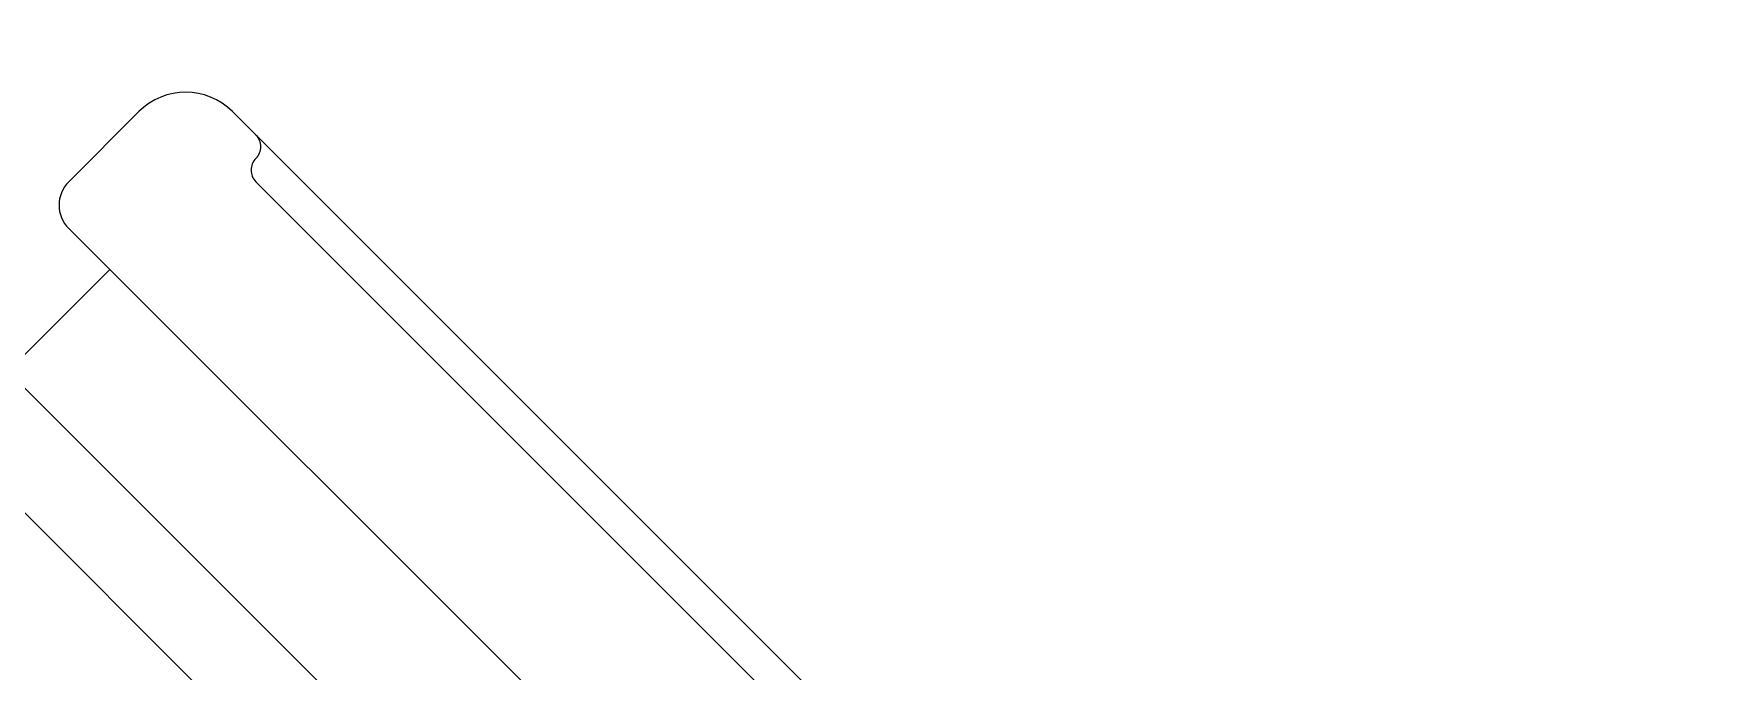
# Model space of a CAD drawing. Header units: millimetres. Extents: x -46397 to 283259, y -8690 to 23983.
# Drawn here: x -20093.4 to -20014.1, y -2619.6 to -2589.3 of the extents above; entities that cross this region are included whole.
import ezdxf

# ---------------------------------------------------------------- set-up
doc = ezdxf.new("R2010")
doc.units = ezdxf.units.MM
doc.linetypes.add('PHANTOM', pattern=[63.5, 31.75, -6.35, 6.35, -6.35, 6.35, -6.35])

# ---------------------------------------------------------------- blocks, each defined once
blk = doc.blocks.new('BO-2')
at = {"color": 251, "linetype": 'PHANTOM', "ltscale": 5}
for p, q in [((745.463, -627.514), (742.137, -630.841)), ((819.753, -697.369), (749.899, -627.514)), ((816.426, -696.26), (751.007, -630.841)), ((742.137, -633.058), (814.209, -705.13)), ((770.389, -676.878), (727.126, -633.615)), ((725.228, -653.848), (744.077, -634.999)), ((773.35, -673.918), (739.254, -639.822))]:
    blk.add_line(p, q, dxfattribs=at)
for centre, radius, start, end in [((747.681, -629.732), 3.136, 45, 135), ((750.453, -629.178), 0.784, 315, 45), ((751.562, -630.286), 0.784, 135, 225), ((743.246, -631.95), 1.568, 135, 225)]:
    blk.add_arc(centre, radius, start, end, dxfattribs=at)

msp = doc.modelspace()

# ---------------------------------------------------------------- hatches: boundary and pattern name
h = msp.add_hatch()
h.set_pattern_fill('AR-HBONE', color=1, scale=0.3)
h.set_pattern_definition([(45, (-288320.135, 2325.294), (0, 43.1052294), [91.44, -30.48]), (135, (-288298.583, 2346.847), (4e-15, 43.1052294), [91.44, -30.48])])
h.paths.add_polyline_path([(-17781.52, -926.867), (-23881.52, -926.867, 0.282615), (-24230.199, -1141.058, 0.238931), (-24230.199, -2794.675, 0.282615), (-23881.52, -3008.867), (-17781.52, -3008.867, 0.282615), (-17432.841, -2794.675, 0.238931), (-17432.841, -1141.058, 0.282615)])
h.paths.add_polyline_path([(-17477.44, -1163.661, -0.238931), (-17477.44, -2772.072, -0.282615), (-17781.52, -2958.867), (-23881.52, -2958.867, -0.282615), (-24185.599, -2772.072, -0.238931), (-24185.599, -1163.661, -0.282615), (-23881.52, -976.867), (-17781.52, -976.867, -0.282615)], flags=16)

# ---------------------------------------------------------------- block references
msp.add_blockref('BO-2', (-20833.853, -1965.532, -1.499))

doc.saveas('drawing.dxf')
